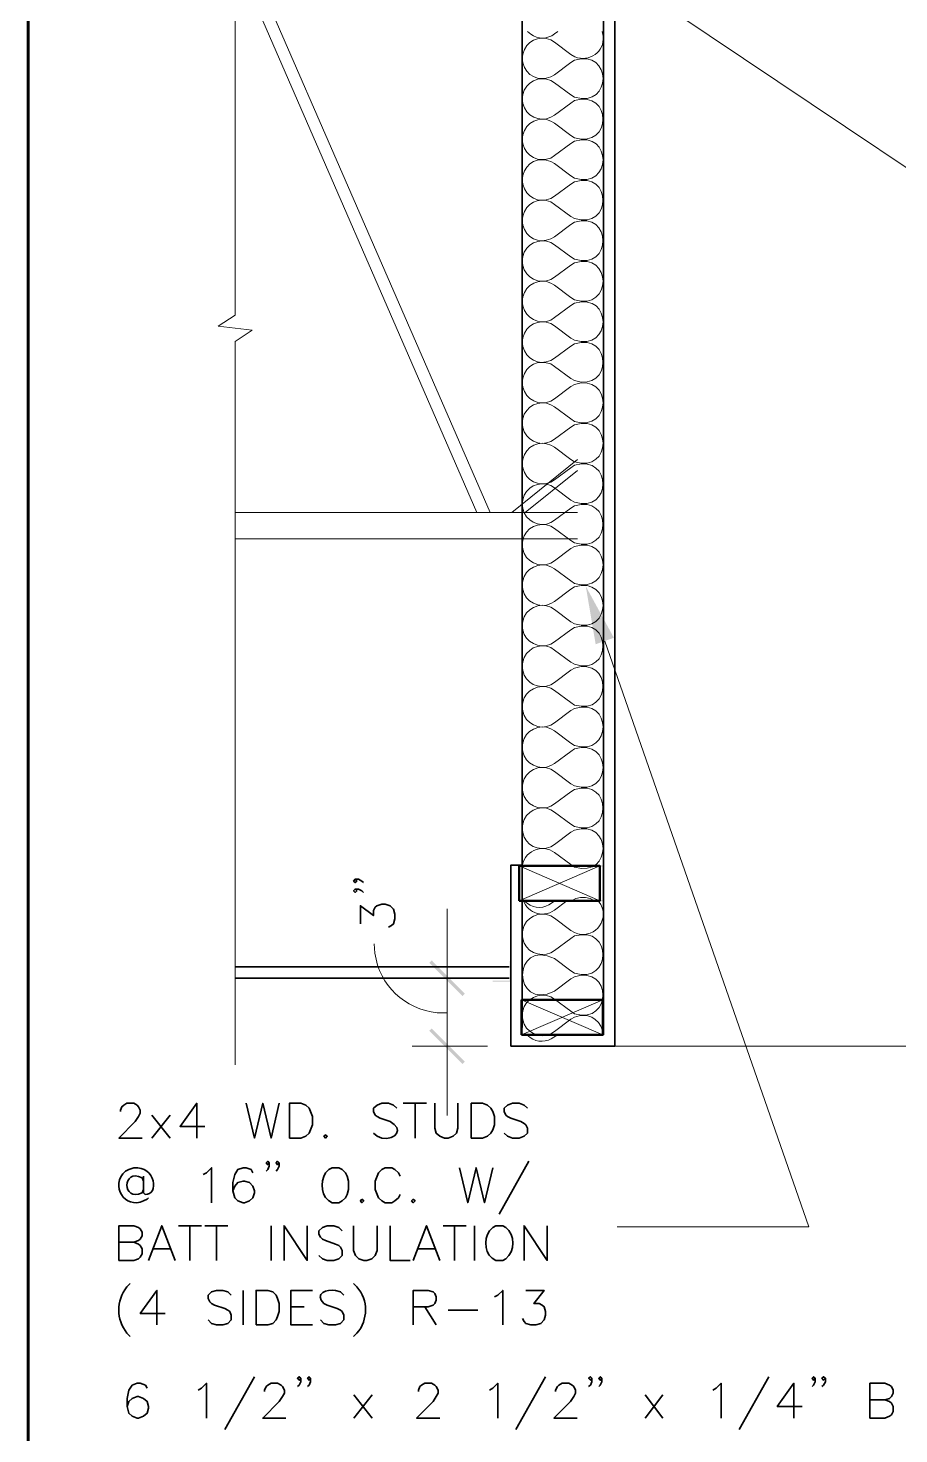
# Model space of a CAD drawing. Header units: inches. Extents: x 5 to 516, y -193 to 129.
# Drawn here: x 155.79 to 165.19, y -62.78 to -47.6 of the extents above; entities that cross this region are included whole.
import ezdxf

# ---------------------------------------------------------------- set-up
doc = ezdxf.new("R2010")
doc.units = ezdxf.units.IN
doc.header["$MEASUREMENT"] = 0
doc.layers.add('PDF3_Geometry', color=7, linetype='Continuous')
doc.layers.add('PDF3_Solid Fills', color=7, linetype='Continuous')

msp = doc.modelspace()

# ---------------------------------------------------------------- hatches: boundary and pattern name
at = {"layer": 'PDF3_Solid Fills', "transparency": 33554559}
for points in [[(161.1316312, -56.6585543), (161.2482904, -56.6585543), (161.2482904, -56.6418887), (161.1149737, -56.641886), (161.114971, -57.031861), (162.004914, -57.0318621), (162.0049151, -56.6418871), (161.8715903, -56.641886), (161.8715876, -56.6585543), (161.9882467, -56.65855), (161.9882511, -57.0151938), (161.1316393, -57.0151981)], [(160.9983064, -57.6751517), (160.9849739, -57.6751517), (160.9849745, -57.8884714), (160.8016529, -57.8884695), (160.8016524, -57.8984718), (160.9983064, -57.8984707)], [(161.2482904, -58.101794), (161.2482904, -58.0884616), (161.1149656, -58.0884621), (161.1316312, -58.101794)], [(161.1316393, -58.101794), (161.1149737, -58.0884616), (161.114971, -58.4784371), (162.004914, -58.4784382), (162.0049151, -58.0884632), (161.8715903, -58.0884621), (161.8715876, -58.101794), (161.9882467, -58.1017929), (161.9882511, -58.4617699), (161.1316393, -58.461771)], [(160.4783473, -58.7884159), (160.5016792, -58.7617509), (160.145031, -58.4051082), (160.1183704, -58.4284389)]]:
    msp.add_hatch(color=256, dxfattribs=at).paths.add_polyline_path(points)

# ---------------------------------------------------------------- linework, layer by layer
at = {"layer": 'PDF3_Geometry', "lineweight": 60}
msp.add_lwpolyline([(290.7799874, -122.9609644), (290.7799874, -32.9700706), (155.7886422, -32.9700706), (155.7886422, -122.9609644)], dxfattribs=at)
at = {"layer": 'PDF3_Geometry', "lineweight": 35}
for points in [[(161.9982423, -42.4694616), (161.9982423, -58.4717688)], [(162.1215661, -45.1592916), (162.1215661, -58.5950969)], [(161.1216302, -47.1791613), (161.1216302, -58.3951085)], [(161.1216318, -56.641886), (160.9983064, -56.641886), (160.9983064, -58.0951262)], [(159.3184147, -56.7918737), (159.3384134, -56.8118724), (159.3184147, -56.828538), (159.3017491, -56.8118724), (159.3184147, -56.7918737), (159.355079, -56.7918737), (159.3917433, -56.8118724), (159.4084089, -56.828538)], [(159.3184147, -56.8985359), (159.3384134, -56.9185347), (159.3184147, -56.9352003), (159.3017491, -56.9185347), (159.3184147, -56.8985359), (159.355079, -56.8985359), (159.3917433, -56.9185347), (159.4084089, -56.9352003)], [(159.3750788, -57.2751801), (159.3750788, -57.078526), (159.5150698, -57.1851859), (159.5150698, -57.1318559), (159.5350685, -57.0951916), (159.5517341, -57.078526), (159.605064, -57.0618604), (159.6417283, -57.0618604), (159.6950583, -57.078526), (159.7317226, -57.1151903), (159.7483882, -57.1685203), (159.7483882, -57.2218502), (159.7317226, -57.2751801), (159.7117239, -57.2918457), (159.6783927, -57.3118444)], [(160.9983064, -57.1418539), (160.9983064, -58.5950941)], [(158.0251626, -57.7384818), (160.9816398, -57.7384818)], [(158.0251626, -57.8618056), (160.9816398, -57.8618056)], [(161.1216302, -58.4717654), (161.9982407, -58.4717654)], [(160.9983064, -58.595096), (162.1215677, -58.595096)], [(156.7852383, -59.3017157), (156.7852383, -59.2850501), (156.8019039, -59.2483858), (156.8219026, -59.2317202), (156.8552338, -59.2117215), (156.9285625, -59.2117215), (156.9652268, -59.2317202), (156.9818924, -59.2483858), (156.998558, -59.2850501), (156.998558, -59.3183813), (156.9818924, -59.3550457), (156.9452281, -59.4083756), (156.7685727, -59.588364), (157.0185567, -59.588364)], [(157.125223, -59.338382), (157.3218771, -59.5883659)], [(157.3218793, -59.338382), (157.1252252, -59.5883659)], [(157.6085227, -59.5883643), (157.6085227, -59.2117218), (157.4285342, -59.4617058), (157.6951838, -59.4617058)], [(158.1418272, -59.2117218), (158.2318215, -59.5883643), (158.3218157, -59.2117218), (158.4118099, -59.5883643), (158.498471, -59.2117218)], [(159.7683912, -59.2650495), (159.7317269, -59.2317183), (159.678397, -59.2117196), (159.6084015, -59.2117196), (159.5550716, -59.2317183), (159.5184073, -59.2650495), (159.5184073, -59.3017138), (159.5350729, -59.3383782), (159.5550716, -59.3550438), (159.5884028, -59.3717094), (159.6950626, -59.4083737)], [(159.8383873, -59.2117218), (160.0883713, -59.2117218)], [(159.9650475, -59.2117218), (159.9650475, -59.5883643)], [(160.1783584, -59.2117218), (160.1783584, -59.4817045), (160.195024, -59.5350344), (160.2316884, -59.5683656), (160.2850183, -59.5883643), (160.3216826, -59.5883643), (160.3750125, -59.5683656), (160.4116768, -59.5350344), (160.4283424, -59.4817045), (160.4283424, -59.2117218)], [(161.1782943, -59.2650495), (161.14163, -59.2317183), (161.0883001, -59.2117196), (161.0183046, -59.2117196), (160.9649747, -59.2317183), (160.9283104, -59.2650495), (160.9283104, -59.3017138), (160.944976, -59.3383782), (160.9649747, -59.3550438), (160.9983059, -59.3717094), (161.1082988, -59.4083737), (161.14163, -59.4283724), (161.1616287, -59.445038), (161.1782943, -59.4817023), (161.1782943, -59.5350322), (161.14163, -59.5683634), (161.0883001, -59.5883621), (161.0183046, -59.5883621), (160.9649747, -59.5683634), (160.9283104, -59.5350322)], [(159.6084015, -59.5883621), (159.5550716, -59.5683634), (159.5184073, -59.5350322)], [(156.9285625, -59.9083457), (156.8752325, -59.9283444), (156.8385682, -59.94501)], [(157.6785187, -59.9816716), (157.715183, -59.9616729), (157.7685129, -59.908343), (157.7685129, -60.2849855)], [(158.2151597, -59.9616737), (158.1951609, -59.9283425), (158.141831, -59.9083438), (158.1084998, -59.9083438), (158.0518368, -59.9283425), (158.0185056, -59.9816724), (157.9985069, -60.0683335), (157.9985069, -60.1583278), (158.0185056, -60.2316564), (158.0518368, -60.2649876), (158.1084998, -60.2849863), (158.1251654, -60.2849863), (158.1784953, -60.2649876), (158.2151597, -60.2316564), (158.2318253, -60.1783265), (158.2318253, -60.1583278), (158.2151597, -60.1049978), (158.1784953, -60.0683335), (158.1251654, -60.0516679), (158.1084998, -60.0516679), (158.0518368, -60.0683335), (158.0185056, -60.1049978), (157.9985069, -60.1583278)], [(158.3918112, -59.8550114), (158.3751456, -59.8750101), (158.35848, -59.8550114), (158.3751456, -59.8383458), (158.3918112, -59.8550114), (158.3918112, -59.8916757), (158.3751456, -59.9283401), (158.35848, -59.9450057)], [(158.4984667, -59.8550114), (158.4818011, -59.8750101), (158.4651355, -59.8550114), (158.4818011, -59.8383458), (158.4984667, -59.8550114), (158.4984667, -59.8916757), (158.4818011, -59.9283401), (158.4651355, -59.9450057)], [(159.0717671, -60.2849885), (159.1417626, -60.2849885), (159.1784269, -60.2649898), (159.2150912, -60.2316586), (159.2317568, -60.1949942), (159.2484224, -60.1416643), (159.2484224, -60.0516701), (159.2317568, -59.9983402), (159.2150912, -59.9616759), (159.1784269, -59.9283447), (159.1417626, -59.908346), (159.0717671, -59.908346), (159.0351027, -59.9283447), (158.9984384, -59.9616759)], [(159.8050507, -59.9983399), (159.785052, -59.9616756), (159.7483876, -59.9283444), (159.7150564, -59.9083457), (159.6417278, -59.9083457), (159.6083966, -59.9283444), (159.5717323, -59.9616756), (159.5550667, -59.9983399), (159.535068, -60.0516698), (159.535068, -60.1416641), (159.5550667, -60.194994), (159.5717323, -60.2316583), (159.6083966, -60.2649895), (159.6417278, -60.2849882), (159.7150564, -60.2849882), (159.7483876, -60.2649895), (159.785052, -60.2316583), (159.8050507, -60.194994)], [(160.4450107, -59.908346), (160.535005, -60.2849885), (160.6249992, -59.908346), (160.7149934, -60.2849885), (160.8049876, -59.908346)], [(161.1949626, -59.8383499), (160.8749832, -60.4083134)], [(157.0352223, -60.0516677), (157.0185567, -60.0150033)], [(157.0352223, -59.9983399), (157.0352223, -60.1783284), (157.0518879, -60.194994)], [(157.0185567, -60.1783262), (157.0352223, -60.1416619)], [(157.0352223, -60.2649895), (157.0718866, -60.2483239), (157.0885522, -60.2316583)], [(156.7685836, -60.9082818), (156.7685836, -60.5349724), (156.9285733, -60.5349724), (156.9819032, -60.551638), (156.9985688, -60.5683036), (157.0185675, -60.604968), (157.0185675, -60.6416323), (156.9985688, -60.6782966), (156.9819032, -60.6949622), (156.9285733, -60.7116278), (156.7685836, -60.7116278)], [(157.0885636, -60.9082818), (157.2318877, -60.5349724), (157.3752119, -60.9082818)], [(157.4118664, -60.5349741), (157.6618504, -60.5349741)], [(157.5351902, -60.5349741), (157.5351902, -60.9082835)], [(157.695187, -60.5349741), (157.945171, -60.5349741)], [(157.8218472, -60.5349741), (157.8218472, -60.9082835)], [(158.4118023, -60.5349741), (158.4118023, -60.9082835)], [(158.5517944, -60.9082818), (158.5517944, -60.5349724), (158.8017784, -60.9082818), (158.8017784, -60.5349724)], [(159.1784225, -60.5883018), (159.1417582, -60.5516375), (159.0884283, -60.5349719), (159.0184328, -60.5349719), (158.9651029, -60.5516375), (158.9284386, -60.5883018), (158.9284386, -60.6249661), (158.9451042, -60.6582973), (158.9651029, -60.678296), (158.9984341, -60.6949616), (159.108427, -60.731626), (159.1417582, -60.7482916), (159.161757, -60.7649572), (159.1784225, -60.8016215), (159.1784225, -60.8549514), (159.1417582, -60.8916157), (159.0884283, -60.9082813), (159.0184328, -60.9082813), (158.9651029, -60.8916157), (158.9284386, -60.8549514)], [(159.3017463, -60.5349741), (159.3017463, -60.8016236), (159.3217451, -60.8549536), (159.3584094, -60.8916179), (159.4117393, -60.9082835), (159.4450705, -60.9082835), (159.4984004, -60.8916179), (159.5350647, -60.8549536), (159.5550634, -60.8016236), (159.5550634, -60.5349741)], [(159.6950588, -60.5349741), (159.6950588, -60.9082835), (159.9117116, -60.9082835)], [(159.9450428, -60.9082818), (160.0883669, -60.5349724), (160.2316911, -60.9082818)], [(160.2683592, -60.5349741), (160.5183432, -60.5349741)], [(160.391683, -60.5349741), (160.391683, -60.9082835)], [(160.6083303, -60.5349741), (160.6083303, -60.9082835)], [(160.944983, -60.5516397), (160.9116518, -60.5349741), (160.8383232, -60.5349741), (160.804992, -60.5516397), (160.7683277, -60.588304)], [(161.1416349, -60.9082818), (161.1416349, -60.5349724), (161.3916189, -60.9082818), (161.3916189, -60.5349724)], [(156.9285668, -60.7116256), (156.9818967, -60.7316243), (156.9985623, -60.7482899), (157.018561, -60.7849543), (157.018561, -60.8382842), (156.9985623, -60.8749485), (156.9818967, -60.8916141), (156.9285668, -60.9082797), (156.7685771, -60.9082797)], [(157.1418913, -60.784958), (157.3218798, -60.784958)], [(159.9983705, -60.784958), (160.178359, -60.784958)], [(160.8383232, -60.9082835), (160.9116518, -60.9082835), (160.944983, -60.8916179)], [(156.8919074, -61.1582658), (156.855243, -61.1949301)], [(159.3017463, -61.1582658), (159.3384107, -61.1949301)], [(157.1785508, -61.6049009), (157.1785508, -61.2315915), (156.9985623, -61.4815754), (157.268545, -61.4815754)], [(157.9818304, -61.284926), (157.9451661, -61.2482617), (157.8918362, -61.2315961), (157.8218407, -61.2315961), (157.7685108, -61.2482617), (157.7318465, -61.284926), (157.7318465, -61.3182572), (157.7485121, -61.3549215), (157.7685108, -61.3749202), (157.801842, -61.3915858), (157.9118349, -61.4282501), (157.9451661, -61.4449157), (157.9651648, -61.4615813), (157.9818304, -61.4982456), (157.9818304, -61.5515756), (157.9451661, -61.5882399), (157.8918362, -61.6049055), (157.8218407, -61.6049055), (157.7685108, -61.5882399), (157.7318465, -61.5515756)], [(158.1084906, -61.2315915), (158.1084906, -61.6049009)], [(158.8584452, -61.6048992), (158.6251269, -61.6048992), (158.6251269, -61.2315898), (158.8584452, -61.2315898)], [(159.1950909, -61.284926), (159.1617597, -61.2482617), (159.1084297, -61.2315961)], [(159.9450428, -61.6048992), (159.9450428, -61.2315898), (160.1083656, -61.2315898), (160.1616956, -61.2482554), (160.1783612, -61.264921), (160.1950268, -61.3015854), (160.1950268, -61.3382497), (160.1783612, -61.374914), (160.1616956, -61.3915796), (160.1083656, -61.4082452), (159.9450428, -61.4082452)], [(160.8216549, -61.3015875), (160.8583192, -61.2849219), (160.9116491, -61.231592), (160.9116491, -61.6049014)], [(161.161626, -61.2315915), (161.3582801, -61.2315915), (161.2482871, -61.3749156), (161.3049502, -61.3749156), (161.3382814, -61.3915812), (161.3582801, -61.4082468), (161.3749457, -61.4615767), (161.3749457, -61.498241), (161.3582801, -61.551571), (161.3216158, -61.5882353), (161.2682858, -61.6049009), (161.2149559, -61.6049009), (161.161626, -61.5882353), (161.1416273, -61.5682366), (161.1249617, -61.5349054)], [(158.6251269, -61.4082498), (158.768451, -61.4082498)], [(158.9817712, -61.3749202), (159.0184355, -61.3915858), (159.1250953, -61.4282501), (159.1617597, -61.4449157), (159.1784253, -61.4615813), (159.1950909, -61.4982456), (159.1950909, -61.5515756), (159.1617597, -61.5882399), (159.1084297, -61.6049055), (159.0351011, -61.6049055), (158.9817712, -61.5882399), (158.9451069, -61.5515756)], [(160.071703, -61.4082498), (160.1950284, -61.6049039)], [(160.3216869, -61.4449092), (160.6416664, -61.4449092)], [(156.855243, -61.6948981), (156.8919074, -61.7315624)], [(159.3384107, -61.6948981), (159.3017463, -61.7315624)], [(158.2318144, -62.1648677), (157.9118349, -62.7348311)], [(158.7317823, -62.1815292), (158.7151168, -62.2015279), (158.695118, -62.1815292), (158.7151168, -62.1648636), (158.7317823, -62.1815292), (158.7317823, -62.2181935), (158.7151168, -62.2548578), (158.695118, -62.2715234)], [(158.8384514, -62.1815292), (158.8217858, -62.2015279), (158.8051202, -62.1815292), (158.8217858, -62.1648636), (158.8384514, -62.1815292), (158.8384514, -62.2181935), (158.8217858, -62.2548578), (158.8051202, -62.2715234)], [(161.3749506, -62.1648677), (161.0549711, -62.7348311)], [(161.8749185, -62.1815292), (161.8582529, -62.2015279), (161.8382542, -62.1815292), (161.8582529, -62.1648636), (161.8749185, -62.1815292), (161.8749185, -62.2181935), (161.8582529, -62.2548578), (161.8382542, -62.2715234)], [(161.981574, -62.1815292), (161.9649084, -62.2015279), (161.9482428, -62.1815292), (161.9649084, -62.1648636), (161.981574, -62.1815292), (161.981574, -62.2181935), (161.9649084, -62.2548578), (161.9482428, -62.2715234)], [(163.7847895, -62.1648677), (163.4648101, -62.7348311)], [(164.2847575, -62.1815292), (164.2680919, -62.2015279), (164.2514263, -62.1815292), (164.2680919, -62.1648636), (164.2847575, -62.1815292), (164.2847575, -62.2181935), (164.2680919, -62.2548578), (164.2514263, -62.2715234)], [(164.3947629, -62.1815292), (164.3747642, -62.2015279), (164.3580986, -62.1815292), (164.3747642, -62.1648636), (164.3947629, -62.1815292), (164.3947629, -62.2181935), (164.3747642, -62.2548578), (164.3580986, -62.2715234)], [(157.0718953, -62.2881915), (157.0552297, -62.2548603), (156.9985666, -62.2348616), (156.9652355, -62.2348616), (156.9119055, -62.2548603), (156.8752412, -62.3081902), (156.8585756, -62.3981844), (156.8585756, -62.4848455), (156.8752412, -62.5581742), (156.9119055, -62.5915054), (156.9652355, -62.6115041), (156.9819011, -62.6115041), (157.035231, -62.5915054), (157.0718953, -62.5581742), (157.0885609, -62.5048443), (157.0885609, -62.4848455), (157.0718953, -62.4315156), (157.035231, -62.3981844), (156.9819011, -62.3781857), (156.9652355, -62.3781857), (156.9119055, -62.3981844), (156.8752412, -62.4315156), (156.8585756, -62.4848455)], [(157.625191, -62.3081894), (157.6618553, -62.2881907), (157.7151852, -62.2348607), (157.7151852, -62.6115033)], [(158.3384835, -62.3248577), (158.3384835, -62.3081921), (158.3584822, -62.2715278), (158.3751478, -62.2548622), (158.4118121, -62.2348635), (158.4818076, -62.2348635), (158.5184719, -62.2548622), (158.5351375, -62.2715278), (158.5551362, -62.3081921), (158.5551362, -62.3415233), (158.5351375, -62.3781876), (158.4984732, -62.4315175), (158.3218179, -62.611506), (158.5718018, -62.611506)], [(159.3050827, -62.3615171), (159.5017368, -62.6115011)], [(159.501739, -62.3615171), (159.3050849, -62.6115011)], [(160.0017069, -62.3248577), (160.0017069, -62.3081921), (160.0183725, -62.2715278), (160.0350381, -62.2548622), (160.0717024, -62.2348635), (160.1416979, -62.2348635), (160.1783622, -62.2548622), (160.1950278, -62.2715278), (160.2150266, -62.3081921), (160.2150266, -62.3415233), (160.1950278, -62.3781876), (160.1616966, -62.4315175), (159.9817082, -62.611506), (160.2316922, -62.611506)], [(160.7683271, -62.3081894), (160.8049914, -62.2881907), (160.8583214, -62.2348607), (160.8583214, -62.6115033)], [(161.481606, -62.3248577), (161.481606, -62.3081921), (161.5016048, -62.2715278), (161.5182704, -62.2548622), (161.5549347, -62.2348635), (161.6249302, -62.2348635), (161.6615945, -62.2548622), (161.6782601, -62.2715278), (161.6982588, -62.3081921), (161.6982588, -62.3415233), (161.6782601, -62.3781876), (161.6415958, -62.4315175), (161.4649404, -62.611506), (161.7149244, -62.611506)], [(162.6415387, -62.3615171), (162.4482178, -62.6115011)], [(162.4482189, -62.3615171), (162.6415398, -62.6115011)], [(163.1781661, -62.3081894), (163.2148304, -62.2881907), (163.2681603, -62.2348607), (163.2681603, -62.6115033)], [(164.0547782, -62.6115063), (164.0547782, -62.2348637), (163.8747897, -62.4848477), (164.1447724, -62.4848477)], [(164.8747262, -62.6115011), (164.8747262, -62.2348586), (165.0347159, -62.2348586), (165.0880458, -62.2548573), (165.1080445, -62.2715229), (165.1247101, -62.3081872), (165.1247101, -62.3415184), (165.1080445, -62.3781827), (165.0880458, -62.3981814), (165.0347159, -62.414847), (164.8747262, -62.414847)], [(165.0347094, -62.4148517), (165.0880393, -62.4315172), (165.108038, -62.451516), (165.1247036, -62.4848472), (165.1247036, -62.5381771), (165.108038, -62.5748414), (165.0880393, -62.591507), (165.0347094, -62.6115057), (164.8747197, -62.6115057)]]:
    msp.add_lwpolyline(points, dxfattribs=at)
at = {"layer": 'PDF3_Geometry', "lineweight": 15}
for points in [[(158.0251626, -43.6993835), (158.0251626, -50.7022678), (157.841841, -50.8222603), (158.2084842, -50.8655908), (158.0251626, -50.9855833), (158.0251626, -58.7950818)], [(157.9951624, -46.7691873), (160.6316599, -52.8321318)], [(158.1351545, -46.7691873), (160.7749852, -52.8321318)], [(162.4082231, -47.1891568), (172.6775647, -54.0753819)], [(161.1782943, -47.6391266), (161.2149586, -47.6691247)], [(161.4716089, -47.6657916), (161.5082732, -47.6391266)], [(161.9949065, -47.6891269), (161.9849071, -47.6391301)], [(161.4316093, -47.7291244), (161.4716067, -47.7557893), (161.648262, -47.885781), (161.6915926, -47.912446)], [(161.1282954, -47.8824479), (161.1216291, -47.9291115), (161.1282954, -47.9791083)], [(161.6882595, -47.9491095), (161.648262, -47.9724413)], [(161.4316093, -48.1290987), (161.4716067, -48.1057669), (161.648262, -47.9724421)], [(161.4316093, -48.1690953), (161.4716067, -48.1924272), (161.648262, -48.3224189), (161.6882595, -48.3490838)], [(161.1282954, -48.3190857), (161.1216291, -48.3657494), (161.1282954, -48.4157462)], [(161.4316093, -48.5657366), (161.4716067, -48.5424047), (161.648262, -48.4124131)], [(161.6882595, -48.3857506), (161.648262, -48.4124155)], [(161.4316093, -48.6057365), (161.4716067, -48.6290683), (161.648262, -48.7623931), (161.6882595, -48.7857249)], [(161.1282954, -48.7557268), (161.1216291, -48.8057236), (161.1282954, -48.8523873)], [(161.4316093, -49.0057108), (161.4716067, -48.9790459), (161.648262, -48.8490542)], [(161.6882595, -48.8223884), (161.648262, -48.8490534)], [(161.4316093, -49.0423743), (161.4716067, -49.0657062), (161.648262, -49.1990309), (161.6882595, -49.2223628)], [(161.1282954, -49.1923647), (161.1216291, -49.2423615), (161.1282954, -49.2890252)], [(161.4316093, -49.4423487), (161.4716067, -49.4156837), (161.648262, -49.2856921)], [(161.6882595, -49.2623594), (161.648262, -49.2856912)], [(161.4316093, -49.4790122), (161.4716067, -49.5056771), (161.648262, -49.6356688), (161.6882595, -49.6590006)], [(161.1282954, -49.6323357), (161.1216291, -49.6789994), (161.1282954, -49.7289962)], [(161.4316093, -49.8789865), (161.4716067, -49.8556547), (161.648262, -49.7223299)], [(161.6882595, -49.6989973), (161.648262, -49.7223291)], [(161.4316093, -49.9189832), (161.4716067, -49.942315), (161.648262, -50.0723067), (161.6882595, -50.0989716)], [(161.1282954, -50.0689735), (161.1216291, -50.1156372), (161.1282954, -50.165634)], [(161.4316093, -50.3156244), (161.4716067, -50.2922926), (161.648262, -50.1623009)], [(161.6882595, -50.1356384), (161.648262, -50.1623033)], [(161.4316093, -50.3556243), (161.4716067, -50.3789561), (161.648262, -50.5122809), (161.6882595, -50.5356127)], [(161.1282954, -50.5056147), (161.1216291, -50.5556114), (161.1282954, -50.6022751)], [(161.4316093, -50.7555986), (161.4716067, -50.7289337), (161.648262, -50.598942)], [(161.6882595, -50.5722762), (161.648262, -50.5989412)], [(161.4316093, -50.7922621), (161.4716067, -50.815594), (161.648262, -50.9489188), (161.6882595, -50.9722506)], [(161.1282954, -50.9455856), (161.1216291, -50.9922493), (161.1282954, -51.038913)], [(161.4316093, -51.1922365), (161.4716067, -51.1655715), (161.648262, -51.0355799)], [(161.6882595, -51.0122472), (161.648262, -51.035579)], [(161.4316093, -51.2289), (161.4716067, -51.2555649), (161.648262, -51.3855566), (161.6882595, -51.4088884)], [(161.1282954, -51.3822235), (161.1216291, -51.4288872), (161.1282954, -51.478884)], [(161.6882595, -51.4488851), (161.648262, -51.4722169)], [(161.4316093, -51.6288743), (161.4716067, -51.6055425), (161.648262, -51.4722177)], [(161.4316093, -51.668871), (161.4716067, -51.6922028), (161.648262, -51.8221945), (161.6882595, -51.8488594)], [(161.1282954, -51.8188613), (161.1216291, -51.865525), (161.1282954, -51.9155218)], [(161.4316093, -52.0655122), (161.4716067, -52.0421804), (161.648262, -51.9121887)], [(161.6882595, -51.8855262), (161.648262, -51.9121911)], [(161.4316093, -52.1055121), (161.4716067, -52.1288439), (161.648262, -52.2621687), (161.6882595, -52.2855005)], [(161.0116383, -52.8321327), (161.7182597, -52.2621692)], [(161.1282954, -52.2555025), (161.1216291, -52.3054993), (161.1282954, -52.3521629)], [(161.4316093, -52.5054864), (161.4716067, -52.4788215), (161.648262, -52.3488298)], [(161.6882595, -52.322164), (161.648262, -52.348829)], [(161.1549668, -52.8321327), (161.7182641, -52.3788284)], [(161.4316093, -52.5421499), (161.4716067, -52.5654818), (161.648262, -52.6988066), (161.6882595, -52.7221384)], [(161.1282954, -52.6954734), (161.1216291, -52.7421371), (161.1282954, -52.7888008)], [(161.4316093, -52.9421243), (161.4716067, -52.9154593), (161.648262, -52.7854677)], [(161.6882595, -52.762135), (161.648262, -52.7854669)], [(161.7182581, -52.8321327), (158.0251614, -52.8321327)], [(161.7182581, -53.1154465), (158.0251614, -53.1154465)], [(161.4316093, -52.9787878), (161.4716067, -53.0054528), (161.648262, -53.1354444), (161.6882595, -53.1587763)], [(161.1282954, -53.1321113), (161.1216291, -53.178775), (161.1282954, -53.2287718)], [(161.4316093, -53.3787622), (161.4716067, -53.3554303), (161.648262, -53.2221055)], [(161.6882595, -53.1987729), (161.648262, -53.2221047)], [(161.4316093, -53.4187588), (161.4716067, -53.4420906), (161.648262, -53.5720823), (161.6882595, -53.5987472)], [(161.1282954, -53.5687492), (161.1216291, -53.6154128), (161.1282954, -53.6654096)], [(161.4316093, -53.8154), (161.4716067, -53.7920682), (161.648262, -53.6620765)], [(161.6882595, -53.635414), (161.648262, -53.6620789)], [(161.4316093, -53.8553999), (161.4716067, -53.8787317), (161.648262, -54.0120565), (161.6882595, -54.0353883)], [(161.1282954, -54.0053903), (161.1216291, -54.0553871), (161.1282954, -54.1020507)], [(161.4316093, -54.2553742), (161.4716067, -54.2287093), (161.648262, -54.0987176)], [(161.6882595, -54.075385), (161.648262, -54.0987168)], [(161.4316093, -54.2920377), (161.4716067, -54.3187027), (161.648262, -54.4486944), (161.6882595, -54.4720262)], [(162.0149106, -54.2220379), (164.2147695, -60.5449658), (162.1482354, -60.5449658)], [(161.1282954, -54.4453612), (161.1216291, -54.4920249), (161.1282954, -54.5386886)], [(161.4316093, -54.6920121), (161.4716067, -54.6686803), (161.648262, -54.5353555)], [(161.6882595, -54.5120228), (161.648262, -54.5353547)], [(161.4316093, -54.7286756), (161.4716067, -54.7553406), (161.648262, -54.8853322), (161.6882595, -54.9119972)], [(161.1282954, -54.8819991), (161.1216291, -54.9286628), (161.1282954, -54.9786596)], [(161.4316093, -55.12865), (161.4716067, -55.1053181), (161.648262, -54.9719933)], [(161.6882595, -54.9486607), (161.648262, -54.9719925)], [(161.4316093, -55.1686466), (161.4716067, -55.1919784), (161.648262, -55.3219701), (161.6882595, -55.348635)], [(161.1282954, -55.318637), (161.1216291, -55.3686338), (161.1282954, -55.4152974)], [(161.6882595, -55.3853018), (161.648262, -55.4119668)], [(161.4316093, -55.5652878), (161.4716067, -55.541956), (161.648262, -55.4119643)], [(161.4316093, -55.6052877), (161.4716067, -55.6286195), (161.648262, -55.7619443), (161.6882595, -55.7852762)], [(161.1282954, -55.7552781), (161.1216291, -55.8052749), (161.1282954, -55.8519385)], [(161.4316093, -56.0052621), (161.4716067, -55.9785971), (161.648262, -55.8486054)], [(161.6882595, -55.8252728), (161.648262, -55.8486046)], [(161.4316093, -56.0419256), (161.4716067, -56.0685905), (161.648262, -56.1985822), (161.6882595, -56.221914)], [(161.1282954, -56.1952491), (161.1216291, -56.2419127), (161.1282954, -56.2885764)], [(161.4316093, -56.4418999), (161.4716067, -56.4185681), (161.648262, -56.2852433)], [(161.6882595, -56.2619106), (161.648262, -56.2852425)], [(161.9615829, -56.648552), (161.0883055, -57.0251945)], [(161.0883072, -56.648552), (161.9615845, -57.0251945)], [(161.1216302, -56.9385318), (161.1249633, -56.9885285)], [(161.1449713, -57.0251961), (161.1783025, -57.0551942)], [(161.4382858, -57.0518611), (161.4749501, -57.0251961)], [(161.4716078, -57.1251865), (161.6049326, -57.0251929)], [(161.9015824, -57.0251961), (161.8549187, -57.0018643), (161.8049219, -56.9885318), (161.751592, -56.9885318), (161.7015952, -57.0018643), (161.6549315, -57.0251961)], [(161.9715746, -57.0651941), (161.9415766, -57.0251967)], [(160.3116914, -57.4884978), (160.3116914, -57.1118553)], [(161.4316093, -57.1885195), (161.4716067, -57.2118514), (161.648262, -57.3451761), (161.6882595, -57.368508)], [(161.1282954, -57.3385099), (161.1216291, -57.3885067), (161.1282954, -57.4351704)], [(159.5250664, -57.4918342), (159.5317327, -57.5918278)], [(160.3116914, -57.4884962), (160.3116914, -57.8618056), (160.3116914, -58.9717345)], [(161.4316093, -57.5884939), (161.4716067, -57.5618289), (161.648262, -57.4318373)], [(161.6882595, -57.4051715), (161.648262, -57.4318364)], [(161.4716067, -57.6484892), (161.648262, -57.781814), (161.6882595, -57.8051458)], [(160.7183222, -57.8618056), (159.9350391, -57.8618056)], [(161.4716067, -58.0017999), (161.648262, -57.8684751)], [(161.6882595, -57.8451425), (161.648262, -57.8684743)], [(161.114971, -58.0951281), (161.9915815, -58.4717706)], [(161.9915831, -58.0951281), (161.1149727, -58.4717706)], [(161.4316093, -58.0617952), (161.4716067, -58.0884602), (161.648262, -58.2184519), (161.6882595, -58.2451168)], [(160.2050229, -58.2351199), (160.3083496, -58.2351199)], [(161.1282954, -58.2151187), (161.1216291, -58.2617824), (161.1282954, -58.3117792)], [(161.6882622, -58.2817776), (161.6482647, -58.3051094)], [(161.4316093, -58.4617696), (161.4716067, -58.4384378), (161.648262, -58.305113)], [(161.9982423, -58.4717654), (161.9882429, -58.4251018)], [(161.1716351, -58.4717654), (161.2082995, -58.5017635)], [(161.4649497, -58.4984304), (161.5049471, -58.4717654)], [(160.7483224, -58.595096), (159.9350412, -58.595096)], [(162.1215661, -58.595096), (168.8711334, -58.595096)], [(160.3116914, -58.9717334), (160.3116914, -59.3450428)]]:
    msp.add_lwpolyline(points, dxfattribs=at)
msp.add_lwpolyline([(161.1249622, -56.7152149), (161.1216291, -56.6685512, -0.6022943639), (161.4716067, -56.5052284), (161.648262, -56.63522), (161.6882595, -56.661885)], format="xyb", dxfattribs=at)
at = {"layer": 'PDF3_Geometry', "lineweight": 50}
for points in [[(161.0883072, -57.0251945), (161.0883072, -56.648552), (161.9615845, -56.648552), (161.9615845, -57.0251945)], [(161.114971, -58.4717706), (161.114971, -58.0951281), (161.9915815, -58.0951281), (161.9915815, -58.4717706)]]:
    msp.add_lwpolyline(points, close=True, dxfattribs=at)
at = {"layer": 'PDF3_Geometry', "lineweight": 35}
for points in [[(158.6084585, -59.5883659), (158.6084585, -59.2117234), (158.731784, -59.2117234), (158.7851139, -59.2317221), (158.8217782, -59.2650533), (158.8384438, -59.3017176), (158.8584425, -59.3550476), (158.8584425, -59.4450418), (158.8384438, -59.4983717), (158.8217782, -59.535036), (158.7851139, -59.5683672), (158.731784, -59.5883659)], [(160.5716709, -59.5883659), (160.5716709, -59.2117234), (160.6949963, -59.2117234), (160.7483262, -59.2317221), (160.7849906, -59.2650533), (160.8049893, -59.3017176), (160.8216549, -59.3550476), (160.8216549, -59.4450418), (160.8049893, -59.4983717), (160.7849906, -59.535036), (160.7483262, -59.5683672), (160.6949963, -59.5883659)], [(158.9984346, -59.5516997), (158.981769, -59.5683653), (158.9984346, -59.588364), (159.0184333, -59.5683653)], [(159.3917471, -60.2483239), (159.3750815, -60.2649895), (159.3917471, -60.2849882), (159.4117458, -60.2649895)], [(159.9450428, -60.2483239), (159.9283772, -60.2649895), (159.9450428, -60.2849882), (159.9650415, -60.2649895)], [(158.2484827, -61.6048992), (158.2484827, -61.2315898), (158.3751413, -61.2315898), (158.4284712, -61.2482554), (158.4651355, -61.2849198), (158.4818011, -61.318251), (158.4984667, -61.374914), (158.4984667, -61.4615751), (158.4818011, -61.514905), (158.4651355, -61.5515693), (158.4284712, -61.5882336), (158.3751413, -61.6048992)]]:
    msp.add_lwpolyline(points, close=True, dxfattribs=at)
at = {"layer": 'PDF3_Geometry', "lineweight": 15}
for points in [[(161.4316093, -47.7291244), (161.2977289, -47.6741834), (161.163182, -47.7420124), (161.1282954, -47.8824479)], [(161.2149586, -47.6691247), (161.289065, -47.72501), (161.3987246, -47.7227324), (161.4716089, -47.6657916)], [(161.6915926, -47.912446), (161.8455272, -47.9756086), (162.0155718, -47.8582828), (161.9949065, -47.6891269)], [(161.6882595, -48.3490838), (162.0999553, -48.468965), (162.0924002, -47.8218954), (161.6882595, -47.9491095)], [(161.1282954, -47.9791083), (161.163682, -48.1179328), (161.3002843, -48.1832064), (161.4316093, -48.1290987)], [(161.4316093, -48.1690953), (161.3126169, -48.1100991), (161.1555714, -48.184761), (161.1282954, -48.3190857)], [(161.6882595, -48.7857249), (162.0961778, -48.9112724), (162.0961222, -48.2602031), (161.6882595, -48.3857506)], [(161.1282954, -48.4157462), (161.1595156, -48.5524041), (161.3105059, -48.6237884), (161.4316093, -48.5657366)], [(161.4316093, -48.6057365), (161.3105059, -48.5476291), (161.15946, -48.6190689), (161.1282954, -48.7557268)], [(161.6882595, -49.2223628), (162.0924002, -49.3495768), (162.0999553, -48.7025072), (161.6882595, -48.8223884)], [(161.1282954, -48.8523873), (161.1602378, -48.9906562), (161.3026731, -49.0559298), (161.4316093, -49.0057108)], [(161.4316093, -49.0423743), (161.2978956, -48.9884889), (161.165293, -49.0519293), (161.1282954, -49.1923647)], [(161.6882595, -49.6590006), (162.0960111, -49.7876591), (162.0959, -49.133701), (161.6882595, -49.2623594)], [(161.1282954, -49.2890252), (161.164793, -49.4311272), (161.2952847, -49.4970674), (161.4316093, -49.4423487)], [(161.4316093, -49.4790122), (161.2910627, -49.4296265), (161.1682372, -49.4854562), (161.1282954, -49.6323357)], [(161.6882595, -50.0989716), (162.0982887, -50.2217971), (162.0935668, -49.5709499), (161.6882595, -49.6989973)], [(161.1282954, -49.7289962), (161.1651263, -49.8693205), (161.2980067, -49.9329275), (161.4316093, -49.8789865)], [(161.4316093, -49.9189832), (161.3096726, -49.8604869), (161.1575713, -49.9327601), (161.1282954, -50.0689735)], [(161.6882595, -50.5356127), (162.0980665, -50.6613269), (162.094789, -50.0098131), (161.6882595, -50.1356384)], [(161.1282954, -50.165634), (161.1575713, -50.3018475), (161.3096726, -50.3741206), (161.4316093, -50.3156244)], [(161.4316093, -50.3556243), (161.3074505, -50.2979613), (161.1614044, -50.3671791), (161.1282954, -50.5056147)], [(161.6882595, -50.9722506), (162.0924002, -51.0994647), (162.0999553, -50.452395), (161.6882595, -50.5722762)], [(161.1282954, -50.6022751), (161.1602378, -50.740544), (161.3026731, -50.8058176), (161.4316093, -50.7555986)], [(161.4316093, -50.7922621), (161.2983956, -50.7376545), (161.1609599, -50.8035947), (161.1282954, -50.9455856)], [(161.6882595, -51.4088884), (162.0960111, -51.5375469), (162.0959, -50.8835888), (161.6882595, -51.0122472)], [(161.1282954, -51.038913), (161.164793, -51.181015), (161.2952847, -51.2469552), (161.4316093, -51.1922365)], [(161.4316093, -51.2289), (161.2910627, -51.1795143), (161.1682372, -51.235344), (161.1282954, -51.3822235)], [(161.6882595, -51.8488594), (162.0977888, -51.9719071), (162.0956778, -51.3232265), (161.6882595, -51.4488851)], [(161.1282954, -51.478884), (161.1614044, -51.6173195), (161.3074505, -51.6865373), (161.4316093, -51.6288743)], [(161.4316093, -51.668871), (161.3096726, -51.6103747), (161.1575713, -51.6826479), (161.1282954, -51.8188613)], [(161.6882595, -52.2855005), (162.0978999, -52.4114369), (162.0951223, -51.7598676), (161.6882595, -51.8855262)], [(161.1282954, -51.9155218), (161.1575713, -52.0517353), (161.3096726, -52.1240085), (161.4316093, -52.0655122)], [(161.4316093, -52.1055121), (161.3074505, -52.0478491), (161.1614044, -52.1170669), (161.1282954, -52.2555025)], [(161.6882595, -52.7221384), (162.0929002, -52.848908), (162.099122, -52.2037272), (161.6882595, -52.322164)], [(161.1282954, -52.3521629), (161.1616266, -52.4952093), (161.3018953, -52.5537056), (161.4316093, -52.5054864)], [(161.4316093, -52.5421499), (161.3022287, -52.4859313), (161.1566269, -52.5569268), (161.1282954, -52.6954734)], [(161.6882595, -53.1587763), (162.0960111, -53.2874347), (162.0959, -52.6334766), (161.6882595, -52.762135)], [(161.1282954, -52.7888008), (161.1566269, -52.9273475), (161.3022287, -52.9983429), (161.4316093, -52.9421243)], [(161.4316093, -52.9787878), (161.3116169, -52.9269022), (161.1490163, -52.9967866), (161.1282954, -53.1321113)], [(161.6882595, -53.5987472), (162.0977888, -53.7217949), (162.0956778, -53.0731143), (161.6882595, -53.1987729)], [(161.1282954, -53.2287718), (161.1527938, -53.3620966), (161.3121169, -53.438425), (161.4316093, -53.3787622)], [(161.4316093, -53.4187588), (161.3146168, -53.3582627), (161.1488496, -53.4375353), (161.1282954, -53.5687492)], [(161.6882595, -54.0353883), (162.0956778, -54.161047), (162.0977888, -53.5123663), (161.6882595, -53.635414)], [(161.1282954, -53.6654096), (161.1488496, -53.7966234), (161.3146168, -53.8758961), (161.4316093, -53.8154)], [(161.4316093, -53.8553999), (161.3121169, -53.795737), (161.1527938, -53.8720655), (161.1282954, -54.0053903)], [(161.6882595, -54.4720262), (162.0959, -54.6006846), (162.0960111, -53.9467266), (161.6882595, -54.075385)], [(161.1282954, -54.1020507), (161.1490163, -54.2373754), (161.3116169, -54.3072598), (161.4316093, -54.2553742)], [(161.4316093, -54.2920377), (161.3022287, -54.2358191), (161.1566269, -54.3068146), (161.1282954, -54.4453612)], [(161.6882595, -54.9119972), (162.099122, -55.030434), (162.0929002, -54.3852532), (161.6882595, -54.5120228)], [(161.1282954, -54.5386886), (161.1566269, -54.6772353), (161.3022287, -54.7482307), (161.4316093, -54.6920121)], [(161.4316093, -54.7286756), (161.3116169, -54.67679), (161.1490163, -54.7466744), (161.1282954, -54.8819991)], [(161.6882595, -55.348635), (162.094789, -55.4744603), (162.0980665, -54.8229465), (161.6882595, -54.9486607)], [(161.1282954, -54.9786596), (161.1527938, -55.1119844), (161.3121169, -55.1883128), (161.4316093, -55.12865)], [(161.4316093, -55.1686466), (161.3146168, -55.1081505), (161.1488496, -55.1874232), (161.1282954, -55.318637)], [(161.6882595, -55.7852762), (162.0956778, -55.9109348), (162.0977888, -55.2622541), (161.6882595, -55.3853018)], [(161.1282954, -55.4152974), (161.1488496, -55.5465112), (161.3146168, -55.6257839), (161.4316093, -55.5652878)], [(161.4316093, -55.6052877), (161.3121169, -55.5456249), (161.1527938, -55.6219533), (161.1282954, -55.7552781)], [(161.6882595, -56.221914), (162.0959, -56.3505724), (162.0960111, -55.6966144), (161.6882595, -55.8252728)], [(161.1282954, -55.8519385), (161.1501273, -55.9871521), (161.3103392, -56.0595363), (161.4316093, -56.0052621)], [(161.4316093, -56.0419256), (161.3022287, -55.9857069), (161.1566269, -56.0567024), (161.1282954, -56.1952491)], [(161.6882595, -56.661885), (162.0999553, -56.7817106), (162.0924002, -56.1346966), (161.6882595, -56.2619106)], [(161.1282954, -56.2885764), (161.153516, -56.4259565), (161.3013954, -56.4981185), (161.4316093, -56.4418999)], [(161.1249633, -56.9885285), (161.1562947, -57.1445185), (161.3343388, -57.2236246), (161.4716078, -57.1251865)], [(161.1783025, -57.0551942), (161.2532977, -57.1112462), (161.3645683, -57.1091352), (161.4382858, -57.0518611)], [(161.6882595, -57.368508), (161.8771362, -57.4543358), (162.068624, -57.2529598), (161.9715746, -57.0651941)], [(161.4316093, -57.1885195), (161.3121169, -57.1288567), (161.1527938, -57.2051851), (161.1282954, -57.3385099)], [(161.6882595, -57.8051458), (162.0929002, -57.9319155), (162.099122, -57.2867346), (161.6882595, -57.4051715)], [(161.4716067, -57.6484892), (161.0119695, -57.4248924), (161.0119695, -58.2253967), (161.4716067, -58.0017999)], [(161.1282954, -57.4351704), (161.1490163, -57.570495), (161.3116169, -57.6403794), (161.4316093, -57.5884939)], [(159.5317327, -57.5918278), (159.5832849, -57.9458607), (159.8522677, -58.1942892), (160.2050229, -58.2351199)], [(161.6882595, -58.2451168), (162.099122, -58.3635537), (162.0929002, -57.7183728), (161.6882595, -57.8451425)], [(161.4316093, -58.0617952), (161.3116169, -58.0099097), (161.1490163, -58.0797941), (161.1282954, -58.2151187)], [(161.9882429, -58.4251018), (161.9532452, -58.2937213), (161.8145874, -58.2270589), (161.6882622, -58.2817776)], [(161.1282954, -58.3117792), (161.1527938, -58.445104), (161.3121169, -58.5214324), (161.4316093, -58.4617696)], [(161.2082995, -58.5017635), (161.2824058, -58.5576488), (161.3920655, -58.5553712), (161.4649497, -58.4984304)]]:
    msp.add_open_spline(points, degree=3, dxfattribs=at)
at = {"layer": 'PDF3_Geometry', "lineweight": 35}
for points in [[(159.6950626, -59.4083737), (159.8480528, -59.4849243), (159.7577808, -59.6132494), (159.6084015, -59.5883621)], [(156.8385682, -59.94501), (156.6635239, -60.0974447), (156.8341796, -60.3617611), (157.0352223, -60.2649895)], [(157.0185567, -60.0150033), (156.8000151, -59.9111211), (156.8000151, -60.2822084), (157.0185567, -60.1783262)], [(157.0518879, -60.194994), (157.2016005, -60.209493), (157.1708247, -59.8853472), (156.9285625, -59.9083457)], [(158.9984384, -59.9616759), (158.9377201, -60.0618361), (158.9470528, -60.2399358), (159.0717671, -60.2849885)], [(160.944983, -60.8916179), (161.0465321, -60.8098453), (161.0465321, -60.6334122), (160.944983, -60.5516397)], [(160.7683277, -60.588304), (160.6990543, -60.682909), (160.7185531, -60.8646196), (160.8383232, -60.9082835)], [(156.855243, -61.1949301), (156.7352507, -61.3502535), (156.7373617, -61.5391303), (156.855243, -61.6948981)], [(159.1084297, -61.2315961), (159.0111027, -61.2174303), (158.8746114, -61.2629274), (158.9817712, -61.3749202)], [(159.3384107, -61.1949301), (159.4625138, -61.3372543), (159.4604584, -61.5520739), (159.3384107, -61.6948981)]]:
    msp.add_open_spline(points, degree=3, dxfattribs=at)
at = {"layer": 'PDF3_Solid Fills', "lineweight": 15, "transparency": 33554559}
for points in [[(161.8082588, -53.6287464), (162.1115727, -54.1853774), (161.9149187, -54.2553729)], [(160.1450354, -57.6684858), (160.1183704, -57.6951507), (160.5016792, -58.0284627)], [(160.1183579, -57.6951496), (160.5016667, -58.0284616), (160.4783349, -58.0551266)]]:
    msp.add_solid(points, dxfattribs=at)

doc.saveas('drawing.dxf')
